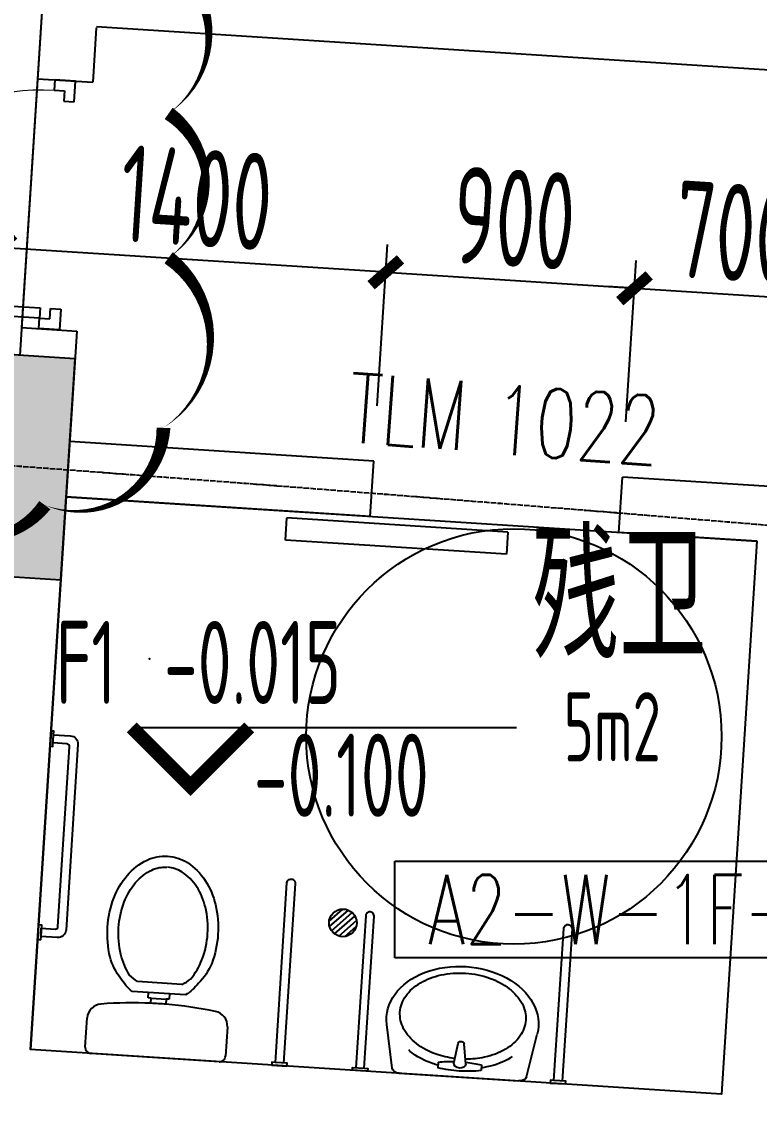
# Model space of a CAD drawing. Header units: millimetres. Extents: x 11639278 to 23698211, y -13072636 to -5537337.
# Drawn here: x 11801277 to 11803942, y -6393201 to -6389309 of the extents above; entities that cross this region are included whole.
import ezdxf
from ezdxf.enums import TextEntityAlignment as Align

# ---------------------------------------------------------------- set-up
doc = ezdxf.new("R2010")
doc.units = ezdxf.units.MM
doc.header["$LTSCALE"] = 10
doc.linetypes.add('A2-RG-AXIS$0$CENTER', pattern=[2, 1.25, -0.25, 0.25, -0.25])
doc.linetypes.add('A2-RG-AXIS$0$DOTE', pattern=[2.4200000000000004, 2, -0.2, 0.02, -0.2])
for name, color, linetype in [('A2-RB-F1$0$A-DIMS-100', 1, 'Continuous'), ('A2-RD-F1（少）$0$A-1-1-X-toilel$0$A-FIXT', 55, 'Continuous'), ('A2-RD-F1（少）$0$A-FIXT', 55, 'Continuous'), ('A2-RG-AXIS$0$A-GRID', 1, 'A2-RG-AXIS$0$CENTER'), ('A2-RI-F1$0$$1$A-SYMB-NUMB-T', 4, 'Continuous'), ('A2-RI-F1$0$$3$A-SYMB', 4, 'Continuous'), ('A2-RI-F1$0$A-DOOR', 32, 'Continuous'), ('A2-RI-F1$0$A-STRS', 50, 'Continuous'), ('A2-RI-F1$0$A-SYMB', 4, 'Continuous'), ('A2-RI-F1$0$A-SYMB-AREA', 4, 'Continuous'), ('A2-RI-F1$0$A-SYMB-DOOR', 3, 'Continuous'), ('A2-RI-F1$0$A-SYMB-NAME', 4, 'Continuous'), ('A2-RI-F1$0$A-WALL', 7, 'Continuous'), ('A2-RS-F1$0$A-HATH-GRAY', 8, 'Continuous'), ('A2-RS-F1$0$A-WALL-CONC', 6, 'Continuous')]:
    doc.layers.add(name, color=color, linetype=linetype)
doc.layers.add('A2-RD-F1（少）$0$A-X-AREA', color=6, linetype='Continuous', plot=False)
doc.styles.add('A2-RB-F1$0$XD2008', font='hzs.shx', dxfattribs={"width": 0.7, "bigfont": 'hztxt.shx'})
doc.styles.add('A2-RI-F1$0$$1$ECADI-TXT', font='simplex.shx', dxfattribs={"bigfont": 'hztxt.shx'})
doc.styles.add('A2-RI-F1$0$ECADI', font='hzs.shx', dxfattribs={"width": 0.7, "bigfont": 'hztxt.shx'})
doc.styles.add('A2-RI-F1$0$ECADI-TXT', font='simplex.shx', dxfattribs={"bigfont": 'hztxt.shx'})
doc.styles.add('A2-RI-F1$0$XD2008', font='hzs.shx', dxfattribs={"width": 0.7, "bigfont": 'hztxt.shx'})
doc.dimstyles.new('A2-RB-F1$0$XD100$0', dxfattribs={"dimscale": 100, "dimtxt": 3.5, "dimasz": 1, "dimexe": 1, "dimexo": 2, "dimgap": 0.5, "dimtad": 1, "dimdec": 0, "dimdsep": 46, "dimtxsty": 'A2-RB-F1$0$XD2008', "dimblk1": 'A2-RB-F1$0$_ArchTick', "dimblk2": 'A2-RB-F1$0$_ArchTick', "dimsah": 1, "dimcen": 2.5, "dimclrt": 4, "dimaunit": 1, "dimadec": 0, "dimazin": 0, "dimtfac": 1, "dimtdec": 0, "dimtix": 1, "dimtmove": 1, "dimatfit": 3, "dimfxl": 0, "dimtolj": 1, "dimtzin": 0, "dimarcsym": 0})

# ---------------------------------------------------------------- blocks, each defined once
blk = doc.blocks.new('A2-RS-F1')
at = {"layer": 'A2-RS-F1$0$A-HATH-GRAY', "ltscale": 3}
h = blk.add_hatch(color=256, dxfattribs=at)
h.paths.add_polyline_path([(11790490.65924199, -6377046.489880169), (11789491.3032713, -6377010.621266499), (11789445.17112454, -6378310.198236045), (11790444.54168875, -6378345.673232787)], flags=16)
h.paths.add_polyline_path([(11794711.10463453, -6377235.625744862), (11794112.34099576, -6377197.127629422), (11794061.00455762, -6377995.566517969), (11794659.76819639, -6378034.064633409)], flags=0)
h.paths.add_polyline_path([(11794483.29897179, -6380778.701711025), (11793884.53533302, -6380740.203595584), (11793833.19889488, -6381538.642484131), (11794431.96253365, -6381577.140599572)], flags=0)
h.paths.add_polyline_path([(11793886.50934744, -6390060.608707702), (11793287.74570867, -6390022.110592261), (11793236.40927053, -6390820.549480808), (11793835.1729093, -6390859.047596249)], flags=0)
h.paths.add_polyline_path([(11793658.70338243, -6393603.689374982), (11793059.93974367, -6393565.191259542), (11793008.60330553, -6394363.630148089), (11793607.36694429, -6394402.128263529)], flags=0)
h.paths.add_polyline_path([(11789926.49201458, -6392936.47777631), (11788927.13604389, -6392900.609162641), (11788881.00389713, -6394200.186132187), (11789880.37446134, -6394235.661128929)], flags=16)
h.paths.add_polyline_path([(11781272.00868585, -6392739.216309976), (11780272.03490172, -6392732.050791884), (11780263.22846494, -6394032.416479454), (11781263.2055371, -6394039.188123904)], flags=16)
h.paths.add_polyline_path([(11772615.42466172, -6392790.735593002), (11771615.65744847, -6392812.286298356), (11771644.19337135, -6394112.368671072), (11772643.95256158, -6394090.42416007)], flags=16)
h.paths.add_polyline_path([(11771835.59331268, -6400549.446265211, 1), (11772735.59328884, -6400549.446265211, 1)])
h.paths.add_polyline_path([(11789601.82287498, -6400663.664113253, 1), (11788701.82289882, -6400663.664113253, 1)], flags=0)
h.paths.add_polyline_path([(11797125.53371406, -6401083.915709294, 1), (11798025.53369022, -6401083.915709294, 1)], flags=0)
h.paths.add_polyline_path([(11772266.5069368, -6376894.564468444), (11771266.73972355, -6376916.115173798), (11771295.27564643, -6378216.197546514), (11772295.03483666, -6378194.253035512)], flags=16)
h.paths.add_polyline_path([(11781379.67783259, -6376839.580862745), (11780379.70404846, -6376832.415344653), (11780370.89761168, -6378132.781032223), (11781370.87468383, -6378139.552676673)], flags=16)
h.paths.add_polyline_path([(11752826.49415712, -6385565.984623466), (11752029.01344788, -6385629.423715467), (11752187.61117789, -6387623.125488561), (11752985.09188712, -6387559.68639656)], flags=17)
h.paths.add_polyline_path([(11757362.77734912, -6385212.863826217), (11756565.29663988, -6385276.302918219), (11756723.90089429, -6387270.086708404), (11757521.23378404, -6387204.789405802)], flags=17)
h.paths.add_polyline_path([(11762965.14824347, -6393140.851265624), (11763031.00361343, -6394439.578159787), (11764029.72045525, -6394388.935590206), (11763963.86508529, -6393090.208696045)])
h.paths.add_polyline_path([(11793008.60330553, -6394363.630148089), (11793607.36694429, -6394402.128263529), (11793658.70338243, -6393603.689374982), (11793059.93974367, -6393565.191259542)], flags=17)
h.paths.add_polyline_path([(11793236.40927053, -6390820.549480808), (11793835.1729093, -6390859.047596249), (11793886.50934744, -6390060.608707702), (11793287.74570867, -6390022.110592261)], flags=17)
h.paths.add_polyline_path([(11793833.19889488, -6381538.642484131), (11794431.96253365, -6381577.140599572), (11794483.29897179, -6380778.701711025), (11793884.53533302, -6380740.203595584)], flags=17)
h.paths.add_polyline_path([(11794061.00455762, -6377995.566517969), (11794659.76819639, -6378034.064633409), (11794711.10463453, -6377235.625744862), (11794112.34099576, -6377197.127629422)], flags=17)
h.paths.add_polyline_path([(11762159.93138714, -6377261.253480596), (11762225.7867571, -6378559.980374758), (11763224.50359892, -6378509.337805177), (11763158.64822897, -6377210.610911016)], flags=17)
edge = h.paths.add_edge_path(flags=16)
edge.add_arc((11772285.59330076, -6400549.446265211), 449.999988079071, 0, 360)
edge = h.paths.add_edge_path(flags=16)
edge.add_arc((11789151.8228869, -6400663.664113253), 449.999988079071, 0, 360)
edge = h.paths.add_edge_path()
edge.add_arc((11763856.97305767, -6400855.586584635), 449.999988079071, 0, 360)
edge = h.paths.add_edge_path(flags=17)
edge.add_arc((11797575.53370214, -6401083.915709294), 449.999988079071, 0, 360)
edge = h.paths.add_edge_path()
edge.add_arc((11755440.62286279, -6401403.617404835), 450, 0, 360)
h.paths.add_polyline_path([(11756756.1168349, -6377586.650368808), (11756914.72077755, -6379580.430239997), (11756117.24006832, -6379643.869331998), (11755958.63612566, -6377650.089460809)], flags=17)
h.paths.add_polyline_path([(11757322.63369773, -6394796.642427704), (11758119.96658747, -6394731.345125102), (11758001.1596604, -6393237.845935938), (11757203.67895116, -6393301.28502794)])
h.paths.add_polyline_path([(11752786.32793951, -6395149.47954925), (11753583.80864874, -6395086.040457249), (11753449.00057824, -6393391.393950119), (11752651.519869, -6393454.83304212)])
h.paths.add_polyline_path([(11751580.96783576, -6379997.127898298), (11752378.448545, -6379933.688806297), (11752219.84838827, -6377939.956527228), (11751422.36767903, -6378003.395619228)])
edge = h.paths.add_edge_path()
edge.add_line((11771615.66609192, -6392812.680089408), (11771644.19337135, -6394112.368671072))
edge.add_line((11771644.19337135, -6394112.368671072), (11772643.95256158, -6394090.42416007))
edge.add_line((11772643.95256158, -6394090.42416007), (11772615.42466172, -6392790.735593002))
edge.add_line((11772615.42466172, -6392790.735593002), (11771615.65682784, -6392812.286311734))
edge.add_line((11780272.03223428, -6392732.44466875), (11780263.22846494, -6394032.416479454))
edge.add_line((11780263.22846494, -6394032.416479454), (11781263.2055371, -6394039.188123904))
edge.add_line((11781263.2055371, -6394039.188123904), (11781272.00868585, -6392739.216309976))
edge.add_line((11781272.00868585, -6392739.216309976), (11780272.03428096, -6392732.050787436))
edge.add_line((11788927.1220706, -6392901.002800607), (11788881.00389713, -6394200.186132187))
edge.add_line((11788881.00389713, -6394200.186132187), (11789880.37446134, -6394235.661128929))
edge.add_line((11789880.37446134, -6394235.661128929), (11789926.49201458, -6392936.47777631))
edge.add_line((11789926.49201458, -6392936.47777631), (11788927.13542351, -6392900.609140375))
edge.add_line((11789491.28929801, -6377011.014904466), (11789445.17112454, -6378310.198236045))
edge.add_line((11789445.17112454, -6378310.198236045), (11790444.54168875, -6378345.673232787))
edge.add_line((11790444.54168875, -6378345.673232787), (11790490.65924199, -6377046.489880169))
edge.add_line((11790490.65924199, -6377046.489880169), (11789491.30265092, -6377010.621244233))
edge.add_line((11780379.70138101, -6376832.809221519), (11780370.89761168, -6378132.781032223))
edge.add_line((11780370.89761168, -6378132.781032223), (11781370.87468383, -6378139.552676673))
edge.add_line((11781370.87468383, -6378139.552676673), (11781379.67783259, -6376839.580862745))
edge.add_line((11781379.67783259, -6376839.580862745), (11780379.7034277, -6376832.415340205))
edge.add_line((11771266.74836699, -6376916.50896485), (11771295.27564643, -6378216.197546514))
edge.add_line((11771295.27564643, -6378216.197546514), (11772295.03483666, -6378194.253035512))
edge.add_line((11772295.03483666, -6378194.253035512), (11772266.5069368, -6376894.564468444))
edge.add_line((11772266.5069368, -6376894.564468444), (11771266.73910292, -6376916.115187177))
edge.add_line((11756723.90089429, -6387270.086708404), (11757521.23378404, -6387204.789405802))
edge.add_line((11756565.29663988, -6385276.302918219), (11757362.77734911, -6385212.863826217))
edge.add_line((11756565.29663988, -6385276.302918219), (11756723.90089429, -6387270.086708404))
edge.add_line((11752187.61117789, -6387623.125488561), (11752985.09188712, -6387559.68639656))
edge.add_line((11752029.01344788, -6385629.423715467), (11752826.49415712, -6385565.984623466))
edge.add_line((11752029.01344788, -6385629.423715467), (11752187.61372639, -6387623.157525281))
edge.add_line((11752826.49415712, -6385565.984623466), (11752985.09188712, -6387559.68639656))
edge.add_line((11757362.16569091, -6385205.17478771), (11757521.23378404, -6387204.789405802))
edge = h.paths.add_edge_path()
edge.add_arc((11847549.46273949, -6408655.214648793), 450, 0, 360)
h.paths.add_polyline_path([(11818747.08590352, -6372607.465949093), (11817357.24755043, -6372439.086492037), (11817138.82858831, -6374225.786506399), (11818528.66694141, -6374394.165963455)])
h.paths.add_polyline_path([(11827964.18985066, -6373889.091342508), (11826579.7594245, -6373680.873465245), (11826310.12718077, -6375460.565078269), (11827694.55760693, -6375668.782955533)])
h.paths.add_polyline_path([(11837140.69266675, -6375434.848402199), (11835762.81185892, -6375186.963814738), (11835442.18868986, -6376958.179376942), (11836820.0694977, -6377206.063964403)])
h.paths.add_polyline_path([(11814457.2226755, -6396161.729004352), (11815846.87749896, -6396331.609761432), (11816041.01757592, -6394743.509384341), (11814651.43042465, -6394573.081353133)])
h.paths.add_polyline_path([(11851385.01730044, -6401917.463662516), (11850605.41993879, -6401737.765077815), (11850371.09177984, -6402709.973765338), (11851150.68914149, -6402889.672350037)])
h.paths.add_polyline_path([(11846959.82680723, -6400859.04400699), (11846180.22944558, -6400679.345422289), (11845945.90128663, -6401651.554109812), (11846725.49864828, -6401831.252694511)])
h.paths.add_polyline_path([(11841338.16658373, -6400630.089525286), (11839968.28479601, -6400341.257588528), (11840298.36252463, -6398775.753877172), (11841668.35733187, -6399064.046077805)])
h.paths.add_polyline_path([(11831505.78589485, -6398704.013841973), (11832883.39729452, -6398953.386718429), (11833168.38112823, -6397379.049590709), (11831790.86870509, -6397129.134227252)])
h.paths.add_polyline_path([(11822999.75763769, -6397310.462666017), (11824383.96141723, -6397520.176510883), (11824623.62282845, -6395938.305597956), (11823239.50240787, -6395728.046647794)])
h.paths.add_polyline_path([(11806985.09511734, -6395311.296945799), (11806188.54669958, -6395237.063407816), (11806299.92049076, -6394041.988788532), (11807096.44551313, -6394116.473366143)])
h.paths.add_polyline_path([(11800592.0339871, -6394828.716624237), (11801190.79762586, -6394867.214739674), (11801242.134064, -6394068.77585113), (11800643.37042524, -6394030.277735691)])
h.paths.add_polyline_path([(11793008.60330553, -6394363.630148089), (11793607.36694429, -6394402.128263529), (11793658.70338243, -6393603.689374982), (11793059.93974367, -6393565.191259542)], flags=17)
h.paths.add_polyline_path([(11800819.82429773, -6391285.87943023), (11801418.5879365, -6391324.377545667), (11801469.92437464, -6390525.938657123), (11800871.16073588, -6390487.440541684)])
h.paths.add_polyline_path([(11793236.40927053, -6390820.549480808), (11793835.1729093, -6390859.047596249), (11793886.50934744, -6390060.608707702), (11793287.74570867, -6390022.110592261)], flags=17)
h.paths.add_polyline_path([(11853036.96933298, -6395063.647524455), (11853271.29749193, -6394091.438836934), (11852491.70013029, -6393911.740252233), (11852257.37197134, -6394883.948939756)])
h.paths.add_polyline_path([(11854911.53078619, -6387286.24280164), (11855145.85894514, -6386314.03411412), (11854366.2615835, -6386134.335529419), (11854131.93342455, -6387106.544216941)])
h.paths.add_polyline_path([(11846269.02681059, -6377243.462396342), (11844898.83191125, -6376956.115520435), (11844527.48222358, -6378717.394372237), (11845897.67712293, -6379004.741248144)])
h.paths.add_polyline_path([(11848611.82646362, -6394005.030281416), (11848846.15462257, -6393032.821593896), (11848066.55726093, -6392853.123009195), (11847832.22910198, -6393825.331696717)])
h.paths.add_polyline_path([(11850486.43372208, -6386227.435516321), (11850720.76188103, -6385255.226828801), (11849941.16451938, -6385075.5282441), (11849706.83636043, -6386047.736931622)])
h.paths.add_polyline_path([(11843712.14771581, -6384523.328557155), (11844299.24032355, -6384647.111714084), (11844423.02348047, -6384060.019106346), (11843835.93087274, -6383936.235949417)])
h.paths.add_polyline_path([(11842061.70562338, -6392351.229993655), (11842648.79823112, -6392475.013150584), (11842772.58138805, -6391887.920542846), (11842185.48878032, -6391764.137385917)])
h.paths.add_polyline_path([(11808357.3904833, -6373042.390635182), (11808954.80179662, -6373098.065788672), (11809029.04345859, -6372301.430198045), (11808431.63214527, -6372245.755044556)])
h.paths.add_polyline_path([(11793833.19889488, -6381538.642484131), (11794431.96253365, -6381577.140599572), (11794483.29897179, -6380778.701711025), (11793884.53533302, -6380740.203595584)], flags=17)
h.paths.add_polyline_path([(11801416.57157933, -6382004.630992735), (11802015.3352181, -6382043.129108172), (11802066.67165624, -6381244.690219628), (11801467.90801747, -6381206.192104189)])
h.paths.add_polyline_path([(11801644.36177372, -6378461.795606661), (11802243.12541248, -6378500.293722101), (11802294.46185062, -6377701.854833554), (11801695.69821186, -6377663.356718114)])
h.paths.add_polyline_path([(11794061.00455762, -6377995.566517969), (11794659.76819639, -6378034.064633409), (11794711.10463453, -6377235.625744862), (11794112.34099576, -6377197.127629422)], flags=17)
h.paths.add_polyline_path([(11808460.48668476, -6379479.897142787), (11807663.938267, -6379405.663604804), (11807775.31205818, -6378210.58898552), (11808571.83708055, -6378285.073563132)])
edge = h.paths.add_edge_path(flags=16)
edge.add_arc((11772285.59330076, -6400549.446265211), 449.999988079071, 0, 360)
edge = h.paths.add_edge_path(flags=17)
edge.add_arc((11789151.8228869, -6400663.664113253), 449.999988079071, 0, 360)
edge = h.paths.add_edge_path(flags=17)
edge.add_arc((11797575.53370214, -6401083.915709294), 449.999988079071, 0, 360)
edge = h.paths.add_edge_path()
edge.add_arc((11805983.68059895, -6401745.884138802), 449.999988079071, 0, 360)
edge = h.paths.add_edge_path()
edge.add_arc((11814369.37384068, -6402649.0028648), 449.999988079071, 0, 360)
edge = h.paths.add_edge_path()
edge.add_arc((11822725.66810348, -6403792.544332979), 449.999988079071, 0, 360)
edge = h.paths.add_edge_path()
edge.add_arc((11831045.68223906, -6405175.541482564), 449.999988079071, 0, 360)
edge = h.paths.add_edge_path()
edge.add_arc((11839322.55837192, -6406796.881442009), 450, 0, 360)
edge = h.paths.add_edge_path(flags=17)
edge.add_line((11771615.66609192, -6392812.680089408), (11771644.19337135, -6394112.368671072))
edge.add_line((11771644.19337135, -6394112.368671072), (11772643.95256158, -6394090.42416007))
edge.add_line((11772643.95256158, -6394090.42416007), (11772615.42466172, -6392790.735593002))
edge.add_line((11772615.42466172, -6392790.735593002), (11771615.65682784, -6392812.286311734))
edge.add_line((11780272.03223428, -6392732.44466875), (11780263.22846494, -6394032.416479454))
edge.add_line((11780263.22846494, -6394032.416479454), (11781263.2055371, -6394039.188123904))
edge.add_line((11781263.2055371, -6394039.188123904), (11781272.00868585, -6392739.216309976))
edge.add_line((11781272.00868585, -6392739.216309976), (11780272.03428096, -6392732.050787436))
edge.add_line((11788927.1220706, -6392901.002800607), (11788881.00389713, -6394200.186132187))
edge.add_line((11788881.00389713, -6394200.186132187), (11789880.37446134, -6394235.661128929))
edge.add_line((11789880.37446134, -6394235.661128929), (11789926.49201458, -6392936.47777631))
edge.add_line((11789926.49201458, -6392936.47777631), (11788927.13542351, -6392900.609140375))
edge.add_line((11789491.28929801, -6377011.014904466), (11789445.17112454, -6378310.198236045))
edge.add_line((11789445.17112454, -6378310.198236045), (11790444.54168875, -6378345.673232787))
edge.add_line((11790444.54168875, -6378345.673232787), (11790490.65924199, -6377046.489880169))
edge.add_line((11790490.65924199, -6377046.489880169), (11789491.30265092, -6377010.621244233))
edge.add_line((11780379.70138101, -6376832.809221519), (11780370.89761168, -6378132.781032223))
edge.add_line((11780370.89761168, -6378132.781032223), (11781370.87468383, -6378139.552676673))
edge.add_line((11781370.87468383, -6378139.552676673), (11781379.67783259, -6376839.580862745))
edge.add_line((11781379.67783259, -6376839.580862745), (11780379.7034277, -6376832.415340205))
edge.add_line((11771266.74836699, -6376916.50896485), (11771295.27564643, -6378216.197546514))
edge.add_line((11771295.27564643, -6378216.197546514), (11772295.03483666, -6378194.253035512))
edge.add_line((11772295.03483666, -6378194.253035512), (11772266.5069368, -6376894.564468444))
edge.add_line((11772266.5069368, -6376894.564468444), (11771266.73910292, -6376916.115187177))
edge = h.paths.add_edge_path()
edge.add_arc((11780719.54132999, -6400485.442410535), 449.999988079071, 0, 360)
at = {"layer": 'A2-RS-F1$0$A-WALL-CONC', "ltscale": 3}
blk.add_lwpolyline([(11800819.82429773, -6391285.87943023), (11801418.5879365, -6391324.377545667), (11801469.92437464, -6390525.938657123), (11800871.16073588, -6390487.440541684), (11800819.82429774, -6391285.879430234)], dxfattribs=at)
blk = doc.blocks.new('A2-RI-F1$0$5erhfh')
at = {"layer": 'A2-RI-F1$0$A-SYMB-AREA', "style": 'A2-RI-F1$0$ECADI', "width": 0.7}
blk.add_attdef('340M2', text='', height=2.5, dxfattribs=at).set_placement((0, 1.25), align=Align.MIDDLE_LEFT)
at = {"layer": 'A2-RI-F1$0$A-SYMB-NAME', "style": 'A2-RI-F1$0$ECADI', "width": 0.7}
blk.add_attdef('CHINESENAME', (-12.29193252821193, 3.0875), '', height=4.5, dxfattribs=at)
blk = doc.blocks.new('A2-RI-F1$0$ECADI-TAG-HGHT（国标）')
at = {"color": 1}
blk.add_line((-2.121320343559546, 2.121320343559546), (11.76789873223262, 2.121320343559546), dxfattribs=at)
at = {"color": 1, "const_width": 0.5}
blk.add_lwpolyline([(-2.121320343559546, 2.121320343559546), (0, 0), (2.121320343559546, 2.121320343559546)], dxfattribs=at)
at = {"color": 1}
blk.add_point((-1.480769230769231, 4.6), dxfattribs=at)
at = {"style": 'A2-RI-F1$0$XD2008', "width": 0.7}
blk.add_attdef('FL', text='', height=3, dxfattribs=at).set_placement((-2.688785023899595, 2.967328765217609), align=Align.RIGHT)
for tag, p in [('F.F.L.', (2.283611041903605, 2.967328765217609)), ('T.O.S.', (2.283611041903605, -1.104423031572336))]:
    blk.add_attdef(tag, p, '', height=3, dxfattribs=at)
blk = doc.blocks.new('A2-RI-F1$0$door-1000')
for p, q in [((0.6493001440558146, 0.6470603530760854), (0.7083274303022336, 0.7058840215922828)), ((0.7083274303022336, 0.7058840215922828), (0.7083274303022336, 0.7058840215922828)), ((0.7083274303022336, 0.7058840215922828), (0.7671510987011061, 0.6468567355786945)), ((0.6787119787186384, 0.6175467101875256), (0.6493001440558146, 0.6470603530760854)), ((0.7082256213780056, 0.6469585443846881), (0.6787119787186384, 0.6175467101875256)), ((0.7376374560417389, 0.617444901379713), (0.7082256213780056, 0.6469585443846881)), ((0.7671510987011061, 0.6468567355786945), (0.7376374560417389, 0.617444901379713)), ((0.05902728531691537, 0.058823668749028), (-4.638422979041934e-10, 3.510649548843503e-10)), ((0.0884391195140779, 0.02931002574223385), (0.05902728531691537, 0.058823668749028)), ((-4.638422979041934e-10, 3.510649548843503e-10), (0.05882366746845946, -0.05902728554610803)), ((-4.638422979041934e-10, 3.510649548843503e-10), (-4.638422979041934e-10, 3.510649548843503e-10)), ((0.05892547639177792, -0.0001018084567476762), (0.0884391195140779, 0.02931002574223385)), ((0.05882366746845946, -0.05902728554610803), (0.08833731059166894, -0.02961545134712651)), ((0.08833731059166894, -0.02961545134712651), (0.05892547639177792, -0.0001018084567476762)), ((0.1178509532483076, -0.000203617149963975), (0.08833731059166894, -0.02961545134712651)), ((0.08833731059166894, -0.02961545134712651), (0.6765739950369607, -0.619888310551687)), ((0.7060876381601702, -0.5904764763545245), (0.1178509532483076, -0.000203617149963975)), ((0.5050864988024841, -0.3887795741884474), (0.5300519447773695, -0.3639002478448674)), ((0.4506074101691411, -0.4430707346164127), (0.4755728561449359, -0.4181914085038443)), ((0.6182652814331959, -0.502350123713768), (0.6432307274099003, -0.4774707974866033)), ((0.5637861927989434, -0.5566412841435522), (0.588751638309077, -0.5317619579127495)), ((0.6765739950369607, -0.619888310551687), (0.7060876381601702, -0.5904764763545245))]:
    blk.add_line(p, q)
at = {"lineweight": 13}
for p, q in [((0.6432307274099003, -0.4774707974866033), (0.5300519447773695, -0.3639002478448674)), ((0.5637861927989434, -0.5566412841435522), (0.4506074101691411, -0.4430707346164127))]:
    blk.add_line(p, q, dxfattribs=at)
blk.add_arc((0.1481008371338248, 0.02847035136255727), 0.833333333809029, 312.0349782215454, 44.97267390679077, dxfattribs=at)
blk = doc.blocks.new('A2-RI-F1$0$645YRTH')
at = {"layer": 'A2-RI-F1$0$$1$A-SYMB-NUMB-T', "color": 1}
for p, q in [((0, -350.0000000009313), (0, 0)), ((0, 0), (1750.000000150874, 0)), ((1750.000000150874, 0), (1750.000000150874, -350.0000000009313)), ((1750.000000150874, -350.0000000009313), (0, -350.0000000009313))]:
    blk.add_line(p, q, dxfattribs=at)
at = {"layer": 'A2-RI-F1$0$$1$A-SYMB-NUMB-T', "style": 'A2-RI-F1$0$$1$ECADI-TXT', "width": 0.7000000000745058}
blk.add_attdef('CODE', text='', height=250, dxfattribs=at).set_placement((750.0000000745058, -175.0000000009313), align=Align.MIDDLE_CENTER)
blk = doc.blocks.new('A2-RI-F1$0$ECADI-TAG-DOOR')
blk = doc.blocks.new('A2-RI-F1')
at = {"layer": 'A2-RI-F1$0$A-DOOR'}
for p, q in [((11802229.47090014, -6391180.80600032), (11802234.6039822, -6391100.970848485)), ((11803032.95550056, -6391152.301669068), (11802234.6039822, -6391100.970848485)), ((11803027.8224185, -6391232.136820903), (11802229.47090014, -6391180.80600032)), ((11803032.95550056, -6391152.301669068), (11803027.8224185, -6391232.136820903))]:
    blk.add_line(p, q, dxfattribs=at)
at = {"layer": 'A2-RI-F1$0$A-STRS'}
blk.add_line((11801334.50002078, -6389515.166554033), (11801276.75284763, -6390413.312012182), dxfattribs=at)
at = {"layer": 'A2-RI-F1$0$A-WALL'}
for p, q in [((11801533.43762095, -6386421.077401536), (11801334.50002078, -6389515.166554034)), ((11801546.74205516, -6389331.188384644), (11801534.08790037, -6389527.999259178)), ((11804241.37092018, -6389501.436085919), (11801546.93454573, -6389328.19456645)), ((11801334.50002078, -6389515.166554033), (11801534.08790037, -6389527.999259179)), ((11801276.75284762, -6390413.312012182), (11801476.34072721, -6390426.144717327)), ((11801476.34072721, -6390426.144717326), (11801309.52950053, -6393020.570338837)), ((11802548.42259487, -6390895.683541668), (11801450.68925714, -6390825.103663363)), ((11802535.58988973, -6391095.271421255), (11802548.42259487, -6390895.683541668)), ((11803433.73534788, -6391153.018594411), (11803446.56805302, -6390953.430714822)), ((11804145.12563159, -6390998.345182832), (11803446.56805302, -6390953.430714822)), ((11802535.58988973, -6391095.271421255), (11801437.856552, -6391024.691542952)), ((11803932.70504685, -6391185.100357275), (11803433.73534788, -6391153.018594411)), ((11803932.70504685, -6391185.100357275), (11803804.37799539, -6393180.979153161)), ((11803804.37799539, -6393180.979153161), (11801309.52950053, -6393020.570338837))]:
    blk.add_line(p, q, dxfattribs=at)
at = {"layer": 'Defpoints'}
blk.add_lwpolyline([(11798883.78806932, -6391017.523653317, 0, 50, 0.52056705), (11799610.19816879, -6391036.136682739, 0, 50, 0.52056705), (11799610.19816879, -6391036.136682738, 0, 50, 0.52056705), (11800187.59912387, -6391036.136682739, 0, 50, 0.52056705), (11800187.59912387, -6391036.136682738, 0, 50, 0.52056705), (11800858.12630392, -6391036.136682739, 0, 50, 0.52056705), (11800858.12630392, -6391036.136682738, 0, 50, 0.52056705), (11801361.02468248, -6391054.751546318, 0, 50, 0.52056705), (11801361.02468248, -6391054.751546318, 0, 50, 0.52056705), (11801789.41649316, -6390775.541431755, 0, 50, 0.52056705), (11801789.41649316, -6390775.541431755, 0, 50, 0.52056705), (11801808.04413296, -6390161.282114368, 0, 50, 0.52056705), (11801808.04413296, -6390161.282114368, 0, 50, 0.52056705), (11801808.04413296, -6389640.091612395, 0, 50, 0.52056705), (11801808.04413296, -6389640.091612395, 0, 50, 0.52056705), (11801808.04413296, -6389081.673217425, 0, 50, 0.52056705)], format="xyseb", dxfattribs=at)
blk.add_blockref('A2-RS-F1', (0, 0))
ref = blk.add_blockref('A2-RI-F1$0$5erhfh', (11804349.54921842, -6391918.692771383), dxfattribs=dict(xscale=100, yscale=100, zscale=100))
ref.add_attrib('340M2', '5m2', (11803235, -6391980.093100972), dxfattribs={"layer": 'A2-RI-F1$0$A-SYMB-AREA', "height": 250, "style": 'A2-RI-F1$0$ECADI', "width": 0.7})
ref.add_attrib('CHINESENAME', '残卫', (11803120.35596561, -6391609.942771263), dxfattribs={"layer": 'A2-RI-F1$0$A-SYMB-NAME', "height": 450, "style": 'A2-RI-F1$0$ECADI', "width": 0.7})
at = {"layer": 'A2-RI-F1$0$$3$A-SYMB'}
ref = blk.add_blockref('A2-RI-F1$0$645YRTH', (11802624.48242886, -6392339.843241797), dxfattribs=at)
ref.add_attrib('CODE', 'A2-W-1F-5', dxfattribs={"layer": 'A2-RI-F1$0$$1$A-SYMB-NUMB-T', "height": 250, "style": 'A2-RI-F1$0$$1$ECADI-TXT', "width": 0.7000000000745058}).set_placement((11803487.18538638, -6392514.843241798), align=Align.MIDDLE_CENTER)
at = {"layer": 'A2-RI-F1$0$A-DOOR', "xscale": -899.9999999997232, "yscale": 900.000000000255, "zscale": 900, "rotation": 311.2221806371722}
blk.add_blockref('A2-RI-F1$0$door-1000', (11801413.96951419, -6390422.134496698), dxfattribs=at)
at = {"layer": 'A2-RI-F1$0$A-SYMB'}
ref = blk.add_blockref('A2-RI-F1$0$ECADI-TAG-HGHT（国标）', (11801887.2590637, -6392069.501079326), dxfattribs=dict(at, xscale=99.99999999989086, yscale=99.99999999989086, zscale=99.99999999989086))
ref.add_attrib('F.F.L.', '-0.015', (11801791, -6391772.768202803), dxfattribs={"layer": '0', "height": 300, "style": 'A2-RI-F1$0$XD2008', "width": 0.6999999999999998})
ref.add_attrib('T.O.S.', '-0.100', (11802115.62016789, -6392179.943382484), dxfattribs={"layer": '0', "height": 300, "style": 'A2-RI-F1$0$XD2008', "width": 0.6999999999999998})
ref.add_attrib('FL', 'F1', dxfattribs={"layer": '0', "height": 300, "style": 'A2-RI-F1$0$XD2008', "width": 0.6999999999999998}).set_placement((11801618.38056131, -6391772.768202806), align=Align.RIGHT)
at = {"layer": 'A2-RI-F1$0$A-SYMB-DOOR'}
ref = blk.add_blockref('A2-RI-F1$0$ECADI-TAG-DOOR', (11803053.64955255, -6391600.388227741), dxfattribs=dict(at, xscale=99.99999999996241, yscale=99.99999999996241, zscale=99.99999999996241, rotation=355.877263932933))
ref.add_attrib('门窗主编号1', 'TLM', dxfattribs={"height": 250.0000000002098, "rotation": 355.8772638317177, "style": 'A2-RI-F1$0$ECADI-TXT', "width": 0.6999999999999982}).set_placement((11802876.63474492, -6390857.309667842), align=Align.RIGHT)
ref.add_attrib('门窗主编号2', '1022', (11802975.00029085, -6390868.634193276, 333.3333333332655), dxfattribs={"height": 250.0000000002098, "rotation": 355.8772638317177, "style": 'A2-RI-F1$0$ECADI-TXT', "width": 0.6999999999999982})
blk = doc.blocks.new('A2-RG-AXIS')
at = {"layer": 'A2-RG-AXIS$0$A-GRID', "linetype": 'A2-RG-AXIS$0$DOTE'}
for radius, end in [(313399.9999999902, 95.40764402400131), (308699.9999999902, 95.4076440106419), (304099.9999999902, 95.40764399720393)]:
    blk.add_arc((11778730.70926435, -6694178.721949182), radius, 75.58928463849298, end, dxfattribs=at)
blk = doc.blocks.new('A2-RB-F1$0$_ArchTick')
at = {"color": 0, "linetype": 'ByBlock', "const_width": 0.4}
blk.add_lwpolyline([(-0.5, -0.5), (0.5, 0.5)], dxfattribs=at)
blk = doc.blocks.new('*D1431')
at = {"layer": 'A2-RB-F1$0$A-DIMS-100', "color": 0, "lineweight": -2, "transparency": 16777216}
for p, q in [((11802561.25530002, -6390696.095662078), (11802598.66943095, -6390114.191303357)), ((11803459.40075817, -6390753.842835234), (11803496.8148891, -6390171.938476516)), ((11802592.25307837, -6390213.985243153), (11803490.39853653, -6390271.73241631))]:
    blk.add_line(p, q, dxfattribs=at)
at = {"layer": 'Defpoints', "color": 0, "transparency": 16777216}
for p in [(11803490.39853653, -6390271.73241631), (11802548.42259487, -6390895.683541665), (11803446.56805302, -6390953.430714822)]:
    blk.add_point(p, dxfattribs=at)
at = {"layer": 'A2-RB-F1$0$A-DIMS-100', "color": 0, "lineweight": -2, "transparency": 16777216, "xscale": 100, "yscale": 100, "zscale": 100}
for p, rotation in [((11802592.25307837, -6390213.985243153), 176.3211735638994), ((11803490.39853653, -6390271.73241631), 356.3211735638994)]:
    blk.add_blockref('A2-RB-F1$0$_ArchTick', p, dxfattribs=dict(at, rotation=rotation))
at = {"layer": 'A2-RB-F1$0$A-DIMS-100', "color": 4, "transparency": 16777216, "insert": (11803055.76260074, -6390018.322465194), "char_height": 350, "attachment_point": 5, "rotation": 356.32117356389944, "style": 'A2-RB-F1$0$XD2008'}
blk.add_mtext('\\A1;900', dxfattribs=at)
blk = doc.blocks.new('*D1432')
at = {"layer": 'A2-RB-F1$0$A-DIMS-100', "color": 0, "lineweight": -2, "transparency": 16777216}
for p, q in [((11803459.40075817, -6390753.842835234), (11803496.8148891, -6390171.938476454)), ((11804157.95833673, -6390798.757303243), (11804195.37246767, -6390216.852944464)), ((11803490.39853653, -6390271.732416249), (11803390.60459673, -6390265.316063676)), ((11803490.39853653, -6390271.732416249), (11804188.95611509, -6390316.646884259)), ((11804188.95611509, -6390316.646884259), (11804288.75005488, -6390323.063236832))]:
    blk.add_line(p, q, dxfattribs=at)
at = {"layer": 'Defpoints', "color": 0, "transparency": 16777216}
for p in [(11804188.95611509, -6390316.646884259), (11803446.56805302, -6390953.430714822), (11804145.12563159, -6390998.345182831)]:
    blk.add_point(p, dxfattribs=at)
at = {"layer": 'A2-RB-F1$0$A-DIMS-100', "color": 0, "lineweight": -2, "transparency": 16777216, "xscale": 100, "yscale": 100, "zscale": 100}
for p, rotation in [((11803490.39853653, -6390271.732416249), 356.3211735640384), ((11804188.95611509, -6390316.646884259), 176.3211735640384)]:
    blk.add_blockref('A2-RB-F1$0$_ArchTick', p, dxfattribs=dict(at, rotation=rotation))
at = {"layer": 'A2-RB-F1$0$A-DIMS-100', "color": 4, "transparency": 16777216, "insert": (11803854.1141191, -6390069.653285717), "char_height": 350, "attachment_point": 5, "rotation": 356.3211735640384, "style": 'A2-RB-F1$0$XD2008'}
blk.add_mtext('\\A1;700', dxfattribs=at)
blk = doc.blocks.new('*D1433')
at = {"layer": 'A2-RB-F1$0$A-DIMS-100', "color": 0, "lineweight": -2, "transparency": 16777216}
for p, q in [((11801164.1401429, -6390606.266726056), (11801201.55427384, -6390024.362367213)), ((11802592.25307838, -6390213.985243029), (11801195.13792127, -6390124.156307007)), ((11802561.25530002, -6390696.095662078), (11802598.66943096, -6390114.191303235))]:
    blk.add_line(p, q, dxfattribs=at)
at = {"layer": 'Defpoints', "color": 0, "transparency": 16777216}
for p in [(11801195.13792127, -6390124.156307007), (11801151.30743776, -6390805.854605645), (11802548.42259487, -6390895.683541667)]:
    blk.add_point(p, dxfattribs=at)
at = {"layer": 'A2-RB-F1$0$A-DIMS-100', "color": 0, "lineweight": -2, "transparency": 16777216, "xscale": 100, "yscale": 100, "zscale": 100}
for p, rotation in [((11801195.13792127, -6390124.156307007), 176.3211735639183), ((11802592.25307838, -6390213.985243029), 356.3211735639183)]:
    blk.add_blockref('A2-RB-F1$0$_ArchTick', p, dxfattribs=dict(at, rotation=rotation))
at = {"layer": 'A2-RB-F1$0$A-DIMS-100', "color": 4, "transparency": 16777216, "insert": (11801908.13229311, -6389944.534410481), "char_height": 350, "attachment_point": 5, "rotation": 356.3211735639183, "style": 'A2-RB-F1$0$XD2008'}
blk.add_mtext('\\A1;1400', dxfattribs=at)
blk = doc.blocks.new('A2-RD-F1（少）$0$A1088D2A')
for p, q in [((-0.4300000000000068, 0), (0.4300000000000068, 0)), ((-0.4699999999999704, -0.235336267095184), (-0.4700000000000131, -0.0400000000000027)), ((0.4700000000000131, -0.03999999999999559), (0.4700000000000273, -0.2353362670951911)), ((-0.1762938147833138, -0.4309881117825811), (0.1809100379928869, -0.4309881117825811)), ((-0.06999999999997897, -0.3957167111844802), (-0.04999999999996874, -0.3957167111844767)), ((-0.06999999999999318, -0.4309881117825811), (-0.06999999999997897, -0.3957167111844802)), ((-0.04999999999996874, -0.3957167111844767), (-0.04999999999998295, -0.3605386372609218)), ((0.04999999999999716, -0.3957167111844802), (-0.04999999999996874, -0.3957167111844767)), ((0.05000000000001137, -0.3605386372609218), (0.04999999999999716, -0.3957167111844802)), ((0.04999999999999716, -0.3957167111844802), (0.07000000000000739, -0.3957167111844802)), ((0.07000000000000739, -0.3957167111844802), (0.07000000000000739, -0.4309881117825811)), ((-0.1484167180438694, -0.4997169248503378), (0.1484167180438694, -0.4997169248503378))]:
    blk.add_line(p, q)
for points in [[(0.002308111604786557, -1.35, -0.128380851963308), (-0.133145106430043, -1.314637976685676, -0.106267858386305), (-0.2593697823085719, -1.203377380979279, -0.0850651022026369), (-0.3381833015746485, -1.047009278842657, -0.07442225656738125), (-0.367760314940713, -0.8493990655887919, -0.07442225656738106), (-0.3381833015746487, -0.6517888523349271, -0.09398519693808477), (-0.2593697823085721, -0.5142866828826407, -0.0738717931688168), (-0.1762938147833138, -0.4309881117825811, -0.1309213330563596)], [(0.180910037992887, -0.4309881117825811, -0.07387179316881685), (0.2639860055181452, -0.5142866828826407, -0.09398519693808455), (0.3427995247842218, -0.6517888523349271, -0.0744222565673809), (0.3723765381502862, -0.8493990655887919, -0.07442225656738098), (0.3427995247842218, -1.047009278842656, -0.08506510220263751), (0.2639860055181452, -1.203377380979279, -0.106267858386305), (0.1377613296396161, -1.314637976685676, -0.1283808519633083), (0.002308111604786557, -1.35, -0.1309213330563591)], [(-0.1484167180438695, -0.4997169248503378, 0.07365400395430324), (-0.2043185169707629, -0.5395298440589007, 0.08506510220264732), (-0.2718499929185088, -0.6735140745154038, 0.07442225656737694), (-0.298175316120222, -0.8493990655887919, 0.07442225656738169), (-0.2718499929185058, -1.02528405666219, 0.08506510220263948), (-0.2043185169707648, -1.15926828711868, 0.1062678583862979), (-0.1014907335803409, -1.249905718790097, 0.1283808519633133), (-0.00230811160478661, -1.275798777969936, 0.1313960865787941)], [(0.1484167180438695, -0.4997169248503378, -0.07365400395430324), (0.2043185169707629, -0.5395298440589007, -0.08506510220264732), (0.2718499929185088, -0.6735140745154038, -0.07442225656737694), (0.298175316120222, -0.8493990655887919, -0.07442225656738169), (0.2718499929185058, -1.02528405666219, -0.08506510220263948), (0.2043185169707648, -1.15926828711868, -0.1062678583862979), (0.1014907335803409, -1.249905718790097, -0.1283808519633133), (0.002308111604786609, -1.275798777969936, -0.1313960865787941)]]:
    blk.add_lwpolyline(points, format="xyb")
for centre, radius, start, end in [((-0.4300000000000104, -0.0400000000000027), 0.0400000000000027, 89.99999999999491, 180), ((0.4300000000000104, -0.0400000000000027), 0.0400000000000027, 1.017777498068325e-11, 90.0000000000051), ((-0.3699999999999424, -0.2353362670952195), 0.1000000000000286, 179.9999999999796, 262.0681383419005), ((0.3700000000000063, -0.2353362670952266), 0.100000000000021, 277.931861658096, 2.035554996136651e-11), ((9.201519754475918e-13, 2.420261888217401), 2.781250000000108, 262.068138341904, 268.9699080231065), ((-8.704157186678607e-13, 2.420261888217535), 2.781250000000242, 271.0300919768929, 277.9318616580958), ((2.842084206866602e-14, 2.420261888217462), 2.781250000000046, 268.969908023125, 271.0300919768748)]:
    blk.add_arc(centre, radius, start, end)
blk = doc.blocks.new('A2-RD-F1（少）$0$A1138DEA')
for p, q in [((-0.3927636137086615, 6.938893903907228e-18), (0.3927636137086615, 1.387778780781446e-17)), ((-0.4423044851607704, -0.04323967043957012), (-0.495408714521089, -0.4323967043957014)), ((0.4423044851607704, -0.0432396704395701), (0.495408714521089, -0.4323967043957014)), ((-0.1432196805109342, -0.1229989703421986), (-0.1432196805109342, -0.07139552413829253)), ((-0.0400000000042979, -0.1223238124105728), (-0.01999999999999605, -0.3031189123052189)), ((0.04000000000432635, -0.1223238124105728), (0.02000000000002444, -0.3031216592970014)), ((0.1432196805109342, -0.1229989703421986), (0.1432196805109342, -0.07139552413829253))]:
    blk.add_line(p, q)
for points in [[(-0.1432196805109342, -0.07139552413829253, -0.05721407740988281), (0, -0.05495333767752908, -0.05721407740988281), (0.1432196805109342, -0.07139552413829253, -0.08939163635842892)], [(-0.1432196805109342, -0.09549288078501045, 0.01935123864725767), (-0.1794910008482475, -0.1079872623795495, 0.09598487973281442), (-0.3302263031109938, -0.2028734967106221, 0.005433327307350601), (-0.3391695850187144, -0.2157528357154733, 0.0396768079174101)], [(-0.1432196805109342, -0.1229989703421986, 0.0421072784493531), (-0.03807097081942881, -0.1382933995871323, 0.04779628265507936)], [(0.03807100305846081, -0.1382933976414893, 0.04210726565028454), (0.1432196805109342, -0.1229989703421986, 0.08939163635842892)], [(0.1432196805109342, -0.09549288078501045, -0.01935123864725767), (0.1794910008482475, -0.1079872623795495, -0.09598487973281442), (0.3302263031109938, -0.2028734967106221, -0.005433327307350621), (0.3391695850187145, -0.2157528357154733, -0.0396768079174101)], [(-0.413728209128407, -0.5517825842742206, -0.1043760348732847), (-0.3826575721466482, -0.404564200196572, -0.1007372264283529), (-0.2925500222428626, -0.277487741738353, -0.0959848797327471), (-0.1595493456363305, -0.1937652614882986, -0.07203474914683745), (-0.03644752865323243, -0.1653808030430756, -0.09287503886144625)], [(0.03644758213753498, -0.165380807481476, -0.07203471854511913), (0.1595493456363305, -0.1937652614882986, -0.0959848797327471), (0.2925500222428627, -0.277487741738353, -0.1007372264283529), (0.3826575721466481, -0.404564200196572, -0.1043760348732848), (0.413728209128407, -0.5517825842742206, -0.1043760348732849), (0.382657572146648, -0.6990009683518695, -0.1007372264283531), (0.2925500222428627, -0.8260774268100881, -0.09598487973274651), (0.1595493456363302, -0.9097999070601427, -0.09287503886144569), (0, -0.9396940706774372, -0.09287503886144598), (-0.1595493456363306, -0.9097999070601426, -0.09598487973274758), (-0.2925500222428624, -0.8260774268100884, -0.1007372264283529), (-0.3826575721466482, -0.6990009683518689, -0.104376034873285), (-0.413728209128407, -0.5517825842742206, -0.1043760348732847)]]:
    blk.add_lwpolyline(points, format="xyb")
for centre, radius, start, end in [((-0.3927636137086615, -0.05), 0.05, 90, 172.2294337773191), ((0.3927636137086615, -0.04999999999999999), 0.05, 7.770566222680888, 90), ((1.4210854715202e-14, -0.1223238124105728), 0.04, 0, 180), ((1.4210854715202e-14, -0.3031202858011244), 0.02, 179.9960636902545, 359.9960649214303), ((0, -0.5), 0.5, 172.2294337773191, 7.770566222680937)]:
    blk.add_arc(centre, radius, start, end)
blk = doc.blocks.new('A2-RD-F1（少）')
at = {"layer": 'A2-RD-F1（少）$0$A-FIXT'}
h = blk.add_hatch(dxfattribs=at)
h.set_pattern_fill('ANSI31', color=256, scale=5, angle=-3.679119017259146, style=0)
h.set_pattern_definition([(41.32146614567958, (11880929.24264596, -5759182.794517373), (-10.48199399718827, 11.92239182559058), [])])
h.paths.add_polyline_path([(11802487.16254279, -6392566.138696464, 1), (11802387.36857023, -6392559.72285349, 1)])
at = {"layer": 'A2-RD-F1（少）$0$A-1-1-X-toilel$0$A-FIXT'}
blk.add_circle((11803054.91404072, -6391890.035484748), 750, dxfattribs=at)
at = {"layer": 'A2-RD-F1（少）$0$A-FIXT'}
for points in [[(11801392.65124323, -6391883.568679003), (11801393.4532236, -6391871.09443243), (11801383.47382634, -6391870.452848133), (11801379.94511269, -6391925.339533038), (11801389.92450996, -6391925.981117337), (11801392.65124323, -6391883.568679003), (11801452.52762675, -6391887.418184796, -0.4142135623694013), (11801480.54106562, -6391919.281129456), (11801437.5549177, -6392587.900745567, -0.4142135623747999), (11801405.69197304, -6392615.914184444), (11801345.81558951, -6392612.064678727), (11801345.01360915, -6392624.538925244), (11801335.03421188, -6392623.897340947), (11801338.56292552, -6392569.010656038), (11801348.54232278, -6392569.652240334), (11801345.81558951, -6392612.064678671), (11801347.7403424, -6392582.126486905), (11801397.63732868, -6392585.334408381, 0.4142135623611608), (11801408.25831023, -6392575.996595422), (11801449.96128956, -6391927.335773819, 0.4142135623790621), (11801440.6234766, -6391916.714792265), (11801390.72649033, -6391913.506870767)], [(11802193.3494775, -6393067.37919491), (11802180.87523093, -6393066.577214543), (11802180.23364663, -6393076.556611806), (11802235.12033154, -6393080.085325453), (11802235.76191584, -6393070.105928184), (11802193.3494775, -6393067.37919491), (11802235.05245415, -6392418.718415003, -1.000002785864871), (11802264.99064592, -6392420.643167895), (11802223.2876692, -6393069.303947804)], [(11802514.43960411, -6393088.02236383), (11802526.91385068, -6393088.824344205), (11802526.27226638, -6393098.803741468), (11802471.38558148, -6393095.275027842), (11802472.02716578, -6393085.295630578), (11802514.43960411, -6393088.02236383), (11802549.72673777, -6392539.155556475, 1.000002785864871), (11802519.78854601, -6392537.230803587), (11802484.50141241, -6393086.09761095)], [(11803199.51918592, -6393132.066737539), (11803187.04493935, -6393131.264757171), (11803186.40335506, -6393141.244154437), (11803241.29003996, -6393144.77286808), (11803241.93162426, -6393134.793470815), (11803199.51918592, -6393132.066737539), (11803234.80631961, -6392583.199930189, -1.000002785864871), (11803264.74451137, -6392585.12468308), (11803229.45737762, -6393133.991490437)]]:
    blk.add_lwpolyline(points, format="xyb", dxfattribs=at)
blk.add_circle((11802437.26555652, -6392562.930774978), 50, dxfattribs=at)
at = {"layer": 'A2-RD-F1（少）$0$A-X-AREA'}
for points in [[(11793750.41721583, -6385943.186899854), (11801533.43762095, -6386421.077401536), (11801270.33649505, -6390513.105951976), (11793487.33358826, -6390034.943297409)], [(11801437.856552, -6391024.691542952), (11803932.70504685, -6391185.100357275), (11803804.37799539, -6393180.979153161), (11801309.52950053, -6393020.570338837)]]:
    blk.add_lwpolyline(points, close=True, dxfattribs=at)
at = {"layer": 'A2-RD-F1（少）$0$A-1-1-X-toilel$0$A-FIXT', "xscale": -549.9999999992624, "yscale": 400.0000000009346, "zscale": 549.9999999992549, "rotation": 176.3214661458821}
blk.add_blockref('A2-RD-F1（少）$0$A1138DEA', (11802856.33781072, -6393120.023947956), dxfattribs=at)
at = {"layer": 'A2-RD-F1（少）$0$A-FIXT', "xscale": 539.9999999991524, "yscale": 539.9999999991524, "zscale": 539.9999999991524, "rotation": 176.3214661456819}
blk.add_blockref('A2-RD-F1（少）$0$A1088D2A', (11801758.60411257, -6393049.449675247), dxfattribs=at)
blk = doc.blocks.new('A2-RB-F1')
at = {"layer": 'A2-RB-F1$0$A-DIMS-100'}
for p1, p2, distance, picture, middle in [((11802548.42259487, -6390895.683541667), (11801151.30743776, -6390805.854605645), -683.1059080774098, '*D1433', (11801908.13229311, -6389944.534410481)), ((11802548.42259487, -6390895.683541665), (11803446.56805302, -6390953.430714822), 683.1059079519403, '*D1431', (11803055.76260074, -6390018.322465194)), ((11803446.56805302, -6390953.430714822), (11804145.12563159, -6390998.345182832), 683.1059080126835, '*D1432', (11803854.1141191, -6390069.653285717))]:
    dim = blk.add_aligned_dim(p1=p1, p2=p2, distance=distance, dimstyle='A2-RB-F1$0$XD100$0', dxfattribs=at)
    dim.commit()
    dim.dimension.update_dxf_attribs({"geometry": picture, "text_midpoint": middle})

msp = doc.modelspace()

# ---------------------------------------------------------------- block references
for name in ['A2-RI-F1', 'A2-RB-F1', 'A2-RG-AXIS', 'A2-RD-F1（少）']:
    msp.add_blockref(name, (0, 0))

doc.saveas('drawing.dxf')
